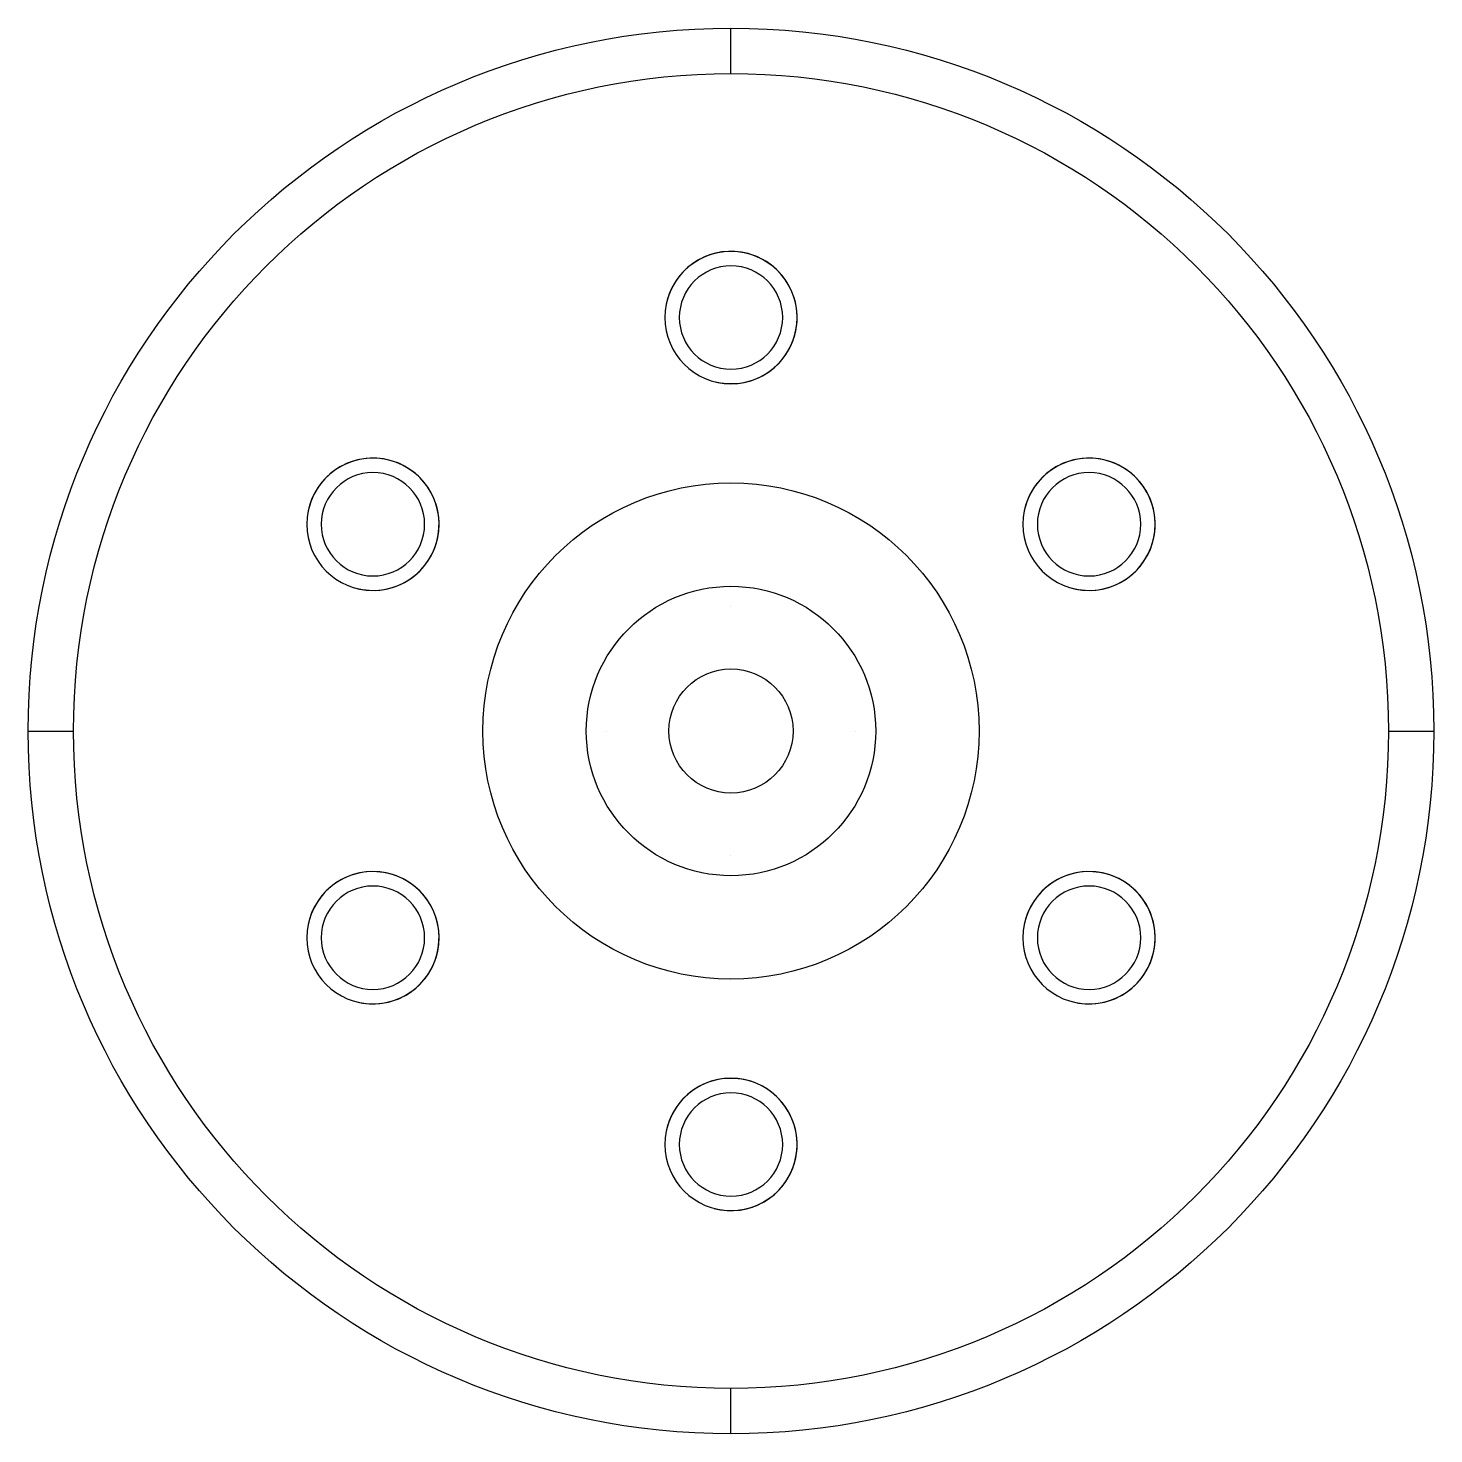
# Model space of a CAD drawing. Header units: inches. Extents: x -8.5 to 8.5, y -8.5 to 8.5.
import ezdxf

# ---------------------------------------------------------------- set-up
doc = ezdxf.new("R2010")
doc.units = ezdxf.units.IN
doc.header["$MEASUREMENT"] = 0
doc.layers.add('1', color=7, linetype='Continuous')

msp = doc.modelspace()

# ---------------------------------------------------------------- linework, layer by layer
at = {"layer": '1', "color": 253, "true_color": 0x98aaaf}
for p, q in [((0, 8.5, -15.798), (0, 8.5, -1.348)), ((0, 7.95, -16.348), (0, 8.5, -15.798)), ((0, 7.95, -18.348), (0, 7.95, -16.348)), ((0, 3, -1.348), (0, 3, -0.348)), ((0, 1.75, -0.148), (0, 1.75, 0.752)), ((0, 1.5, -0.348), (0, 1.5, -0.148)), ((0, 0.75, 0.752), (0, 0.75, 6.752)), ((-8.5, 0, -15.798), (-7.95, 0, -16.348)), ((-8.5, 0, -1.348), (-8.5, 0, -15.798)), ((-7.95, 0, -16.348), (-7.95, 0, -18.348)), ((-3, 0, -0.348), (-3, 0, -1.348)), ((-1.75, 0, 0.752), (-1.75, 0, -0.148)), ((-1.5, 0, -0.148), (-1.5, 0, -0.348)), ((-0.75, 0, 6.752), (-0.75, 0, 0.752)), ((0.75, 0, 0.752), (0.75, 0, 6.752)), ((1.5, 0, -0.348), (1.5, 0, -0.148)), ((1.75, 0, -0.148), (1.75, 0, 0.752)), ((3, 0, -1.348), (3, 0, -0.348)), ((7.95, 0, -16.348), (8.5, 0, -15.798)), ((7.95, 0, -18.348), (7.95, 0, -16.348)), ((8.5, 0, -15.798), (8.5, 0, -1.348)), ((0, -0.75, 6.752), (0, -0.75, 0.752)), ((0, -1.5, -0.148), (0, -1.5, -0.348)), ((0, -1.75, 0.752), (0, -1.75, -0.148)), ((0, -3, -0.348), (0, -3, -1.348)), ((0, -8.5, -15.798), (0, -7.95, -16.348)), ((0, -7.95, -16.348), (0, -7.95, -18.348)), ((0, -8.5, -1.348), (0, -8.5, -15.798))]:
    msp.add_line(p, q, dxfattribs=at)
for centre, radius in [((0, 0, -1.348), 8.5), ((0, 0, -15.798), 8.5), ((0, 0, -16.348), 7.95), ((0, 0, -0.348), 3), ((0, 0, 0.752), 1.75), ((0, 0, -0.148), 1.75), ((0, 0, 6.752), 0.75)]:
    msp.add_circle(centre, radius, dxfattribs=at)
at = {"layer": '1', "color": 152, "true_color": 0x3366cc, "extrusion": (0, 0, -1)}
for centre in [(0, 5, 1.348), (0, 5, 2.948), (4.33, 2.5, 1.348), (4.33, 2.5, 2.948), (-4.33, 2.5, 1.348), (-4.33, 2.5, 2.948), (4.33, -2.5, 1.348), (4.33, -2.5, 2.948), (-4.33, -2.5, 1.348), (-4.33, -2.5, 2.948), (0, -5, 1.348), (0, -5, 2.948)]:
    msp.add_circle(centre, 0.8, dxfattribs=at)
at = {"layer": '1', "color": 253, "true_color": 0x98aaaf, "extrusion": (0, 0, -1)}
for centre in [(0, 5, 1.348), (0, -5, 1.348)]:
    msp.add_circle(centre, 0.625, dxfattribs=at)
at = {"layer": '1', "color": 253, "true_color": 0x98aaaf, "extrusion": (-2.6827e-17, 1.54886e-17, -1)}
msp.add_circle((4.33, 2.5, 1.348), 0.625, dxfattribs=at)
at = {"layer": '1', "color": 253, "true_color": 0x98aaaf, "extrusion": (2.6827e-17, 1.54886e-17, -1)}
msp.add_circle((-4.33, 2.5, 1.348), 0.625, dxfattribs=at)
at = {"layer": '1', "color": 253, "true_color": 0x98aaaf, "extrusion": (-8.04811e-17, -4.64658e-17, -1)}
msp.add_circle((4.33, -2.5, 1.348), 0.625, dxfattribs=at)
at = {"layer": '1', "color": 253, "true_color": 0x98aaaf, "extrusion": (8.04811e-17, -4.64658e-17, -1)}
msp.add_circle((-4.33, -2.5, 1.348), 0.625, dxfattribs=at)
at = {"layer": '1', "color": 157, "true_color": 0x366092}
for centre in [(0, 5, -1.348), (-4.33, 2.5, -1.348), (4.33, 2.5, -1.348), (4.33, -2.5, -1.348), (-4.33, -2.5, -1.348), (0, -5, -1.348)]:
    msp.add_arc(centre, 0.8, 255, 165, dxfattribs=at)

doc.saveas('drawing.dxf')
